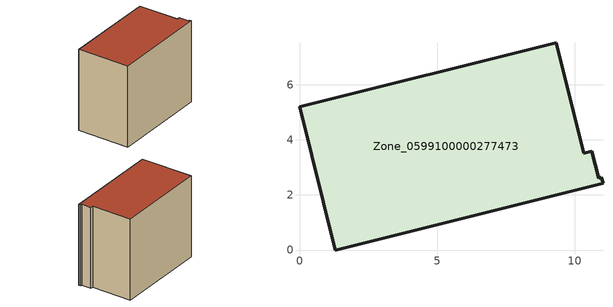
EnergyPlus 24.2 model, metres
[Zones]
Zone_0599100000277473
 floor ground (C_G): 10.33,3.52 10.62,3.59 10.87,2.61 10.97,2.64 11.03,2.43 1.29,0 0,5.2 9.33,7.52 z0
 wall outside (C_F): 1.29,0 11.03,2.43 10.97,2.64 10.87,2.61 10.62,3.59 10.33,3.52 9.33,7.52 0,5.2 1.29,0 z0:8.4
 roof outside (C_R): 9.33,7.52 0,5.2 1.29,0 11.03,2.43 10.97,2.64 10.87,2.61 10.62,3.59 10.33,3.52 z8.4
[BUILDING]
Pand.0599100000277473: North Axis=0; Terrain=City; Loads Convergence Tolerance Value=0.04; Temperature Convergence Tolerance Value=0.4; Solar Distribution=FullExterior; Maximum Number of Warmup Days=25; Minimum Number of Warmup Days=1
[Site:Location]
Rotterdam.The.Hague.AP_ZH_NLD Design_Conditions: Latitude=51.96; Longitude=4.45; Time Zone=1; Elevation=-4.5
[SITE:GROUNDTEMPERATURE:BUILDINGSURFACE]
18, 18, 18, 18, 18, 18, 18, 18, 18, 18, 18, 18
[MATERIAL] Thermal Absorptance=0.9; Solar Absorptance=0.7; Visible Absorptance=0.7
Name | Roughness | Thickness | Conductivity | Density | Specific Heat
G.TC.1975-1991 | MediumSmooth | 0.15 | 0.288461 | 540 | 1210
F.TC.1975-1991 | Rough | 0.3 | 0.230769 | 1920 | 840
R.TC.1975-1991 | MediumRough | 0.2 | 0.153846 | 1500 | 1000
[CONSTRUCTION]
C_G: G.TC.1975-1991
C_F: F.TC.1975-1991
C_R: R.TC.1975-1991
[ZONE]
Zone_0599100000277473: Type=1; Multiplier=1; Ceiling Height=Autocalculate; Volume=Autocalculate; Floor Area=autocalculate; Part of Total Floor Area=Yes
[ZONEINFILTRATION:DESIGNFLOWRATE]
Infil_Zone_0599100000277473: Zone or ZoneList or Space or SpaceList=Zone_0599100000277473; Schedule=AlwaysOn; Design Flow Rate Calculation Method=Flow/Area; Flow Rate per Floor Area=0.003; Constant Term Coefficient=1; Temperature Term Coefficient=0; Velocity Term Coefficient=0; Velocity Squared Term Coefficient=0
[HVACTEMPLATE:ZONE:IDEALLOADSAIRSYSTEM]
Zone_0599100000277473: Maximum Heating Supply Air Temperature=50; Minimum Cooling Supply Air Temperature=13; Maximum Heating Supply Air Humidity Ratio=0.0156; Minimum Cooling Supply Air Humidity Ratio=0.0077; Heating Limit=NoLimit; Cooling Limit=NoLimit; Dehumidification Control Type=ConstantSensibleHeatRatio; Cooling Sensible Heat Ratio=0.7; Dehumidification Setpoint=60; Humidification Control Type=None; Humidification Setpoint=30; Outdoor Air Method=None; Outdoor Air Flow Rate per Person=0.00944; Outdoor Air Flow Rate per Zone Floor Area=0; Outdoor Air Flow Rate per Zone=0; Demand Controlled Ventilation Type=None; Outdoor Air Economizer Type=NoEconomizer; Heat Recovery Type=None; Sensible Heat Recovery Effectiveness=0.7; Latent Heat Recovery Effectiveness=0.65
[ZONECONTROL:THERMOSTAT]
ThermostatControl_Zone_0599100000277473: Zone or ZoneList=Zone_0599100000277473; Control Type Schedule=DualSetpointControlType; Control 1=Thermostat_Zone_0599100000277473; Temperature Difference Between Cutout And Setpoint=0
[THERMOSTATSETPOINT:DUALSETPOINT]
Thermostat_Zone_0599100000277473: Heating Setpoint Temperature Schedule=HeatingSetpoint_Zone_0599100000277473; Cooling Setpoint Temperature Schedule=CoolingSetpoint_Zone_0599100000277473
[SCHEDULE:COMPACT]
HeatingSetpoint_Zone_0599100000277473: Through: 12/31, For: AllDays, Until: 24:00, 21
CoolingSetpoint_Zone_0599100000277473: Through: 12/31, For: AllDays, Until: 24:00, 24
DualSetpointControlType: Through: 12/31, For: AllDays, Until: 24:00, 4
AlwaysOn: Through: 12/31, For: AllDays, Until: 24:00, 1
